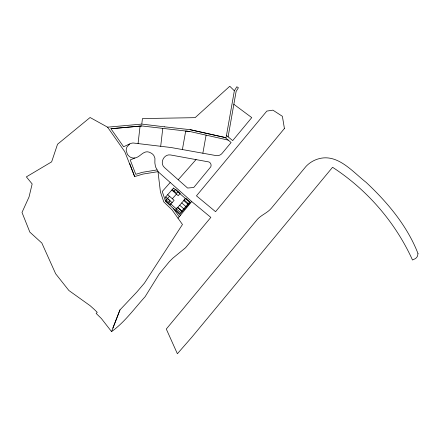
<?xml version="1.0" encoding="UTF-8"?>
<svg xmlns="http://www.w3.org/2000/svg" width="440" height="440" viewBox="0 0 440 440"><rect width="100%" height="100%" fill="white"/><g stroke="black" fill="none" stroke-linecap="round" stroke-linejoin="round"><path stroke-width="0.66" d="M138.061 143.578L140.074 126.099L141.768 125.95L189.822 131.5L228.212 140.102L231.105 142.511L222.085 153.379C220.671 155.095 218.356 155.958 216.161 155.601L171.1 147.532L132.968 142.972L130.807 143.391L123.602 146.762L110.941 128.733L140.074 126.099M129.597 144.045L127.05 146.878A7.315 7.315 0 0 0 126.209 150.585L127.457 154.528L129.432 156.59A7.838 7.838 0 0 0 133.436 158.048C140.272 158.548 143.308 148.406 150.904 152.994A7.414 7.414 0 0 1 153.929 155.727L154.93 158.274L154.869 162.971L155.502 166.826L158.329 171.919L191.714 201.542L210.837 217.404L185.587 247.698L172.893 258.137L169.416 261.575L159.209 273.999L145.129 296.692C134.338 308.572 124.713 322.201 111.562 331.606L101.398 318.566L96.14 313.395L97.251 312.34L94.358 309.496L90.139 305.701L68.882 290.499L55.655 273.774L41.85 243.062L29.849 232.122L22 212.448L29.046 196.944L32.159 183.953L26.367 176.875L51.64 161.854L57.536 144.243L90.09 117.508L107.586 127.177L141.796 124.086L142.428 118.575L195.118 117.662L229.774 86.257L234.344 90.788L226.078 137.731L190.124 129.679M160.705 146.256L162.756 128.486M233.849 104.286L251.757 117.618L232.689 140.608L228.113 136.829L236.11 91.454L238.398 87.758L236.841 86.757L234.344 90.788M182.397 149.556L185.697 131.043L189.822 131.5M202.862 153.219L206.09 135.146M107.58 127.177L124.74 151.619L134.662 176.583L142.852 174.103L157.988 171.655L160.419 191.868L163.785 201.916L172.056 209.853L182.463 224.483L144.441 283.113L136.862 291.995L119.977 309.892L111.562 331.606M119.977 309.892L112.893 328.064M178.035 218.24L191.714 201.542M169.482 196.246L165.402 200.888L180.439 215.325M173.564 191.609L175.599 189.288L180.24 193.369L178.2 195.685L171.787 190.047M168.795 202.246L170.115 200.745L165.754 196.911M177.903 191.889L176.644 193.32L172.282 189.486M172.348 198.77L176.429 194.128M176.22 208.774L177.54 207.273L181.797 211.019M185.328 198.418L184.069 199.848L188.326 203.594M170.137 182.573L162.25 191.494L165.402 200.888L170.044 204.969L174.119 200.327L167.706 194.689M178.216 179.768L164.439 167.519C159.357 163.086 163.9 153.78 170.506 154.957L208.857 161.942A3.674 3.674 0 0 1 210.837 164.021A3.669 3.669 0 0 1 210.722 166.887L193.754 187.501L187.6 188.045L178.216 179.768L196.081 159.544M134.882 158.01L130.224 159.968L135.773 174.317L142.434 172.298L156.931 169.95M110.941 128.733L141.768 125.95M164.302 126.803L190.135 129.674L225.077 137.506L228.212 140.102M141.796 124.086L164.307 126.808M226.474 135.454L228.113 136.829M183.772 200.585L188.413 204.666M181.731 202.906L186.373 206.987M179.691 205.227L184.333 209.308M167.442 198.566L172.084 202.648M177.65 207.548L182.292 211.624M173.47 208.637L179.256 216.772M129.679 163.488L134.662 176.589M418 253.556L417.555 255.926A6.001 6.001 0 0 1 415.245 258.682L412.5 260.007C395.357 222.349 367.252 189.827 332.569 167.282L191.714 337.332L177.375 353.743L166.293 329.038L256.135 220.847C260.101 215.264 267.218 213.362 271.486 208.071L305.943 166.49A27.099 27.099 0 0 1 312.433 161.376A27.588 27.588 0 0 1 317.477 159.148C337.161 152.631 352.385 171.644 366.075 182.314C387.508 202.367 407.33 226.012 418 253.556M284.416 128.496L215.556 211.69L196.46 195.844L266.816 111.095L272.921 110.154L282.387 116.309L284.416 128.496M173.536 188.056L165.473 197.225L166.474 200.206L180.477 212.52L189.585 202.158L173.536 188.056M185.812 198.264L175.61 209.869L180.252 213.945L190.454 202.345L185.812 198.264"/></g></svg>
